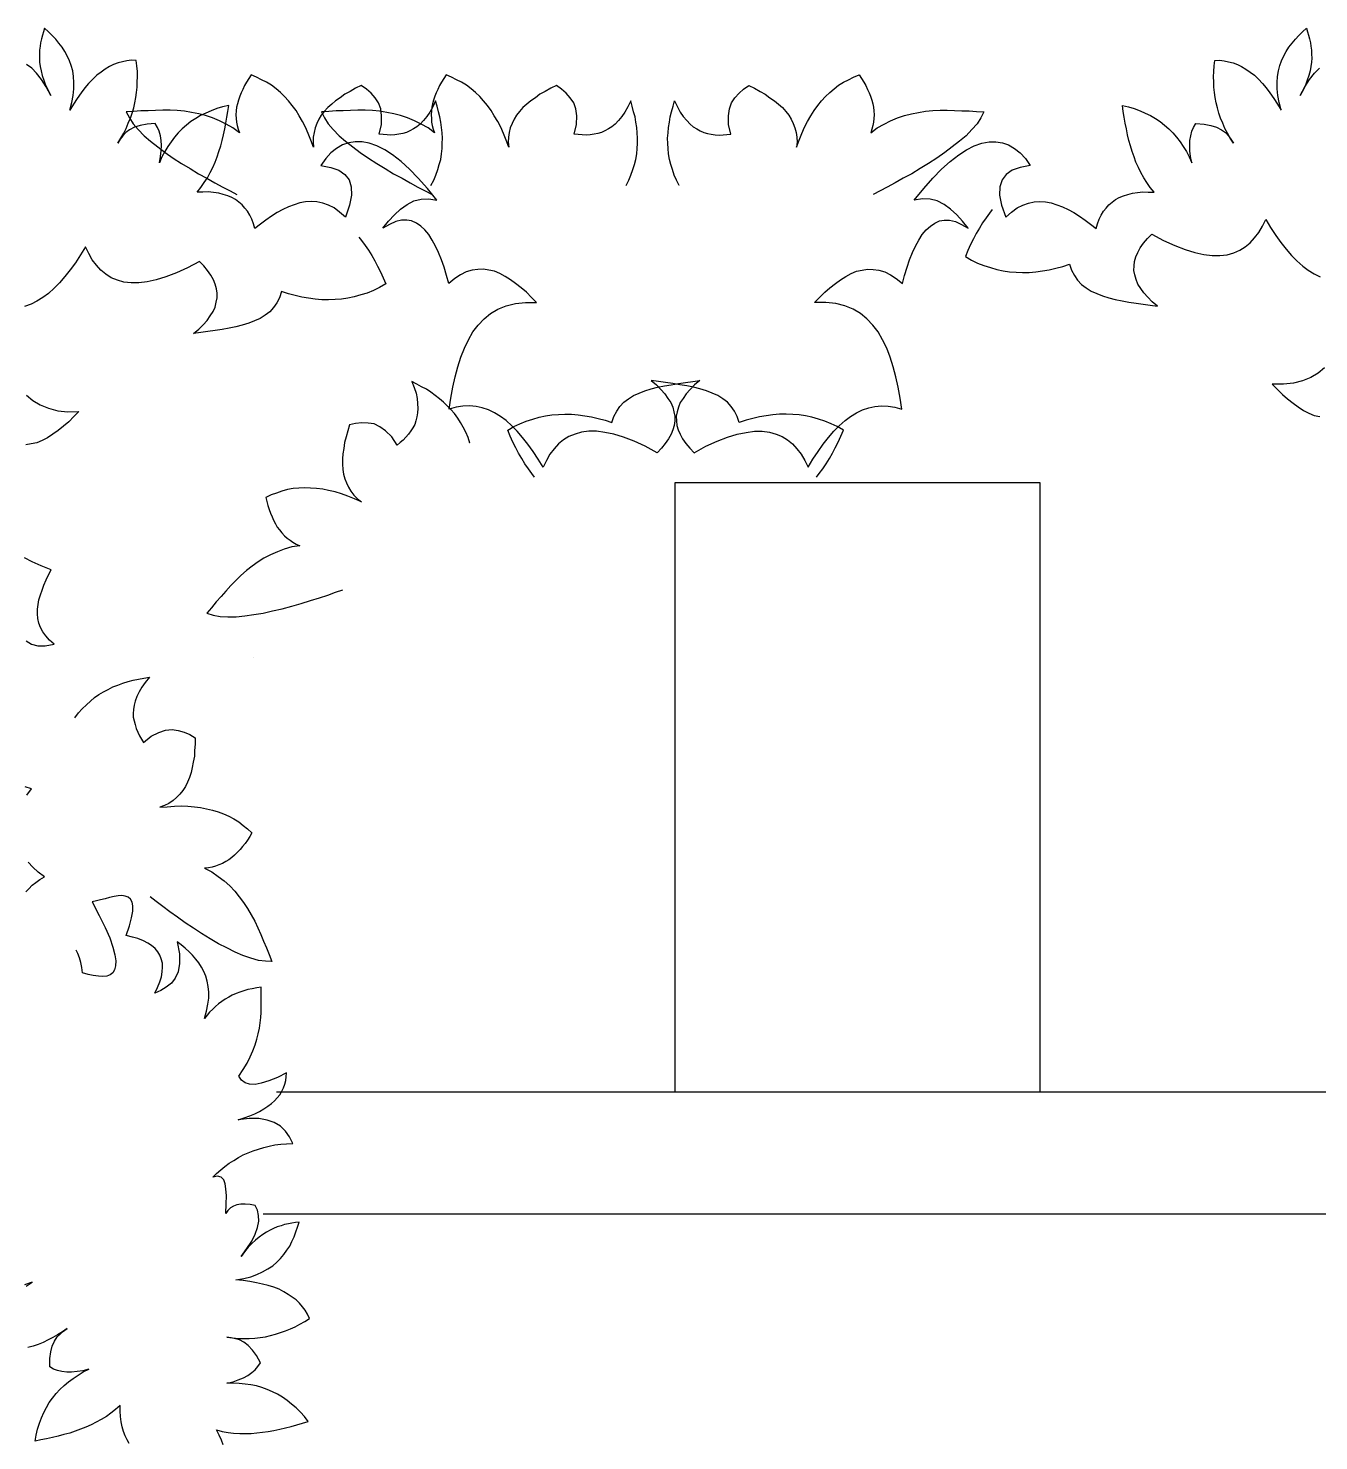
# Model space of a CAD drawing. Extents: x -24232 to 27340, y -23039 to 23489.
# Drawn here: x 7542 to 8072, y -18583 to -18003 of the extents above; entities that cross this region are included whole.
import ezdxf

# ---------------------------------------------------------------- set-up
doc = ezdxf.new("R2010")
doc.units = 0
doc.header["$LTSCALE"] = 10
for name, color, linetype in [('0-PLANTS', 11, 'CONTINUOUS'), ('1', 1, 'CONTINUOUS'), ('3', 3, 'CONTINUOUS')]:
    doc.layers.add(name, color=color, linetype=linetype)

msp = doc.modelspace()

# ---------------------------------------------------------------- linework, layer by layer
at = {"layer": '0-PLANTS', "color": 11}
msp.add_lwpolyline([(7634.68, -18261.36), (7634.68, -18261.36)], close=True, dxfattribs=at)
at = {"layer": '1'}
for p, q in [((7957.61, -18189.61), (7807.61, -18189.61)), ((7807.61, -18189.61), (7807.61, -18439.61)), ((7957.61, -18439.61), (7957.61, -18189.61))]:
    msp.add_line(p, q, dxfattribs=at)
for points in [[(7865.77, -18187.28), (7866.91, -18185.88), (7868.33, -18183.86), (7869.75, -18181.83), (7871.05, -18179.66), (7872.35, -18177.48), (7873.51, -18175.3), (7874.69, -18172.97), (7875.75, -18170.51), (7876.8, -18168.04), (7876.8, -18168.04), (7874.24, -18166.56), (7871.78, -18165.37), (7869.18, -18164.3), (7866.55, -18163.5), (7863.92, -18162.7), (7861.27, -18162.17), (7858.73, -18161.78), (7856.04, -18161.65), (7853.34, -18161.52), (7850.63, -18161.52), (7847.9, -18161.8), (7845.15, -18162.2), (7842.4, -18162.61), (7839.63, -18163.28), (7836.85, -18163.96), (7834.05, -18164.9), (7834.05, -18164.9), (7833.22, -18162.38), (7832.07, -18160.23), (7830.77, -18158.34), (7829.19, -18156.56), (7827.29, -18155.16), (7825.25, -18153.87), (7822.92, -18152.83), (7820.57, -18151.92), (7817.94, -18151.12), (7815.3, -18150.45), (7812.51, -18149.9), (7809.72, -18149.36), (7806.78, -18148.93), (7803.85, -18148.51), (7800.91, -18148.08), (7797.97, -18147.66), (7797.97, -18147.66), (7800.09, -18149.49), (7801.94, -18151.3), (7803.53, -18153.08), (7804.83, -18154.97), (7806.01, -18156.71), (7806.78, -18158.55), (7807.27, -18160.49), (7807.63, -18162.29), (7807.58, -18164.18), (7807.39, -18166.06), (7806.81, -18167.89), (7806.08, -18169.72), (7805.08, -18171.65), (7803.67, -18173.54), (7802.13, -18175.42), (7800.33, -18177.27), (7800.33, -18177.27), (7795.44, -18174.63), (7790.91, -18172.55), (7786.6, -18170.91), (7782.66, -18169.71), (7778.94, -18168.93), (7775.47, -18168.45), (7772.36, -18168.42), (7769.34, -18168.8), (7766.69, -18169.62), (7764.15, -18170.59), (7761.98, -18172), (7759.92, -18173.69), (7758.1, -18175.68), (7756.39, -18177.94), (7754.91, -18180.51), (7753.56, -18183.22), (7753.56, -18183.22), (7751.59, -18179.91), (7749.46, -18176.72), (7747.32, -18173.8), (7745.15, -18171.01), (7742.96, -18168.49), (7740.75, -18166.24), (7738.39, -18164.11), (7736.12, -18162.4), (7733.69, -18160.94), (7731.23, -18159.75), (7728.62, -18158.82), (7726.1, -18158.3), (7723.41, -18158.03), (7720.69, -18158.17), (7717.94, -18158.57), (7715.02, -18159.37), (7715.02, -18159.37), (7715.74, -18154.84), (7716.58, -18150.45), (7717.55, -18146.08), (7718.63, -18141.99), (7719.84, -18138.04), (7721.28, -18134.39), (7722.98, -18130.91), (7724.79, -18127.7), (7726.95, -18124.93), (7729.38, -18122.33), (7732.03, -18120.15), (7735.05, -18118.42), (7738.44, -18116.99), (7742.19, -18116.01), (7746.29, -18115.6), (7750.89, -18115.65), (7750.89, -18115.65), (7748.8, -18113.55), (7746.7, -18111.45), (7744.58, -18109.61), (7742.31, -18107.9), (7740.17, -18106.33), (7738.01, -18104.9), (7735.82, -18103.74), (7733.61, -18102.84), (7731.35, -18102.35), (7729.09, -18101.99), (7726.78, -18102.03), (7724.45, -18102.34), (7722.07, -18103.06), (7719.65, -18104.31), (7717.33, -18105.84), (7714.83, -18107.89), (7714.83, -18107.89), (7713.94, -18104.55), (7712.91, -18101.2), (7711.86, -18098.12), (7710.67, -18095.16), (7709.44, -18092.46), (7708.06, -18090.02), (7706.66, -18087.72), (7705.09, -18085.8), (7703.34, -18084.28), (7701.57, -18083.02), (7699.63, -18082.15), (7697.63, -18081.82), (7695.46, -18081.87), (7693.1, -18082.45), (7690.55, -18083.56), (7687.82, -18085.18), (7687.82, -18085.18), (7690.13, -18082.3), (7692.56, -18079.69), (7695.09, -18077.37), (7697.72, -18075.46), (7700.57, -18073.98), (7703.49, -18073.19), (7706.62, -18073.09), (7709.94, -18073.69), (7709.94, -18073.69), (7706.09, -18068.84), (7702.3, -18064.67), (7698.74, -18060.94), (7695.27, -18057.75), (7691.74, -18055.1), (7688.56, -18053.03), (7685.34, -18051.35), (7682.2, -18050.23), (7679.27, -18049.67), (7676.43, -18049.66), (7673.82, -18050.08), (7671.3, -18050.91), (7668.84, -18052.43), (7666.5, -18054.23), (7664.37, -18056.59), (7662.34, -18059.37), (7662.34, -18059.37), (7666.45, -18060.19), (7669.73, -18061.32), (7672.26, -18063.06), (7673.94, -18065.26), (7674.87, -18068.19), (7674.94, -18071.59), (7674.13, -18075.7), (7672.43, -18080.55), (7672.43, -18080.55), (7670.06, -18078.55), (7667.79, -18076.84), (7665.47, -18075.66), (7663.11, -18074.89), (7660.72, -18074.38), (7658.44, -18074.15), (7656.12, -18074.33), (7653.77, -18074.78), (7651.4, -18075.49), (7649.15, -18076.35), (7646.74, -18077.47), (7644.44, -18078.73), (7642.13, -18080.26), (7639.81, -18081.79), (7637.61, -18083.47), (7635.27, -18085.27), (7635.27, -18085.27), (7634.78, -18083.33), (7634.02, -18081.49), (7633.24, -18079.79), (7632.31, -18078.21), (7631.22, -18076.88), (7630.13, -18075.56), (7628.75, -18074.47), (7627.37, -18073.39), (7625.82, -18072.56), (7624.13, -18071.85), (7622.3, -18071.26), (7620.45, -18070.81), (7618.31, -18070.46), (7616.17, -18070.25), (7613.99, -18070.31), (7611.55, -18070.34), (7611.55, -18070.34), (7613.09, -18068.46), (7614.51, -18066.43), (7615.78, -18064.52), (7616.95, -18062.34), (7617.97, -18060.27), (7618.99, -18058.07), (7619.76, -18055.84), (7620.52, -18053.62), (7621.28, -18051.39), (7621.91, -18049.15), (7622.41, -18046.76), (7622.92, -18044.38), (7623.43, -18041.99), (7623.8, -18039.59), (7624.17, -18037.19), (7624.54, -18034.79), (7624.54, -18034.79), (7622.05, -18035.35), (7619.68, -18036.07), (7617.29, -18036.91), (7615.16, -18037.92), (7613.03, -18038.93), (7611.02, -18040.09), (7609, -18041.38), (7607.23, -18042.83), (7605.45, -18044.41), (7603.8, -18046.01), (7602.27, -18047.75), (7600.87, -18049.65), (7599.58, -18051.68), (7598.3, -18053.72), (7597.14, -18055.91), (7596.09, -18058.25), (7596.09, -18058.25), (7596.61, -18055.72), (7596.84, -18053.44), (7596.93, -18051.15), (7596.86, -18049.11), (7596.51, -18047.18), (7596.01, -18045.37), (7595.35, -18043.82), (7594.42, -18042.24), (7594.42, -18042.24), (7591.02, -18042.44), (7588.26, -18042.98), (7585.88, -18043.7), (7583.89, -18044.72), (7582.28, -18045.91), (7581.06, -18047.28), (7579.98, -18048.66), (7579.01, -18050.19), (7579.01, -18050.19), (7580.3, -18048.15), (7581.45, -18046.1), (7582.45, -18044.17), (7583.33, -18042.09), (7584.22, -18040.01), (7584.96, -18037.92), (7585.58, -18035.81), (7586.06, -18033.69), (7586.4, -18031.56), (7586.75, -18029.43), (7586.96, -18027.28), (7587.04, -18025.12), (7587.12, -18022.96), (7587.06, -18020.79), (7586.89, -18018.47), (7586.56, -18016.27), (7586.56, -18016.27), (7584.67, -18016.22), (7582.75, -18016.44), (7580.96, -18016.8), (7579.15, -18017.3), (7577.32, -18017.93), (7575.61, -18018.85), (7573.88, -18019.9), (7572.14, -18021.08), (7570.38, -18022.39), (7568.74, -18023.99), (7567.07, -18025.72), (7565.54, -18027.6), (7563.98, -18029.62), (7562.4, -18031.9), (7560.82, -18034.18), (7559.35, -18036.74), (7559.35, -18036.74), (7560.21, -18033.58), (7560.77, -18030.65), (7561.03, -18027.97), (7561.01, -18025.4), (7560.85, -18022.94), (7560.54, -18020.61), (7559.95, -18018.38), (7559.19, -18016.41), (7558.3, -18014.43), (7557.27, -18012.57), (7556.22, -18010.84), (7554.89, -18009.22), (7553.56, -18007.6), (7552.09, -18006.1), (7550.61, -18004.6), (7549, -18003.08), (7549, -18003.08), (7548.58, -18004.53), (7548.17, -18005.98), (7547.76, -18007.43), (7547.33, -18009.01), (7547.18, -18010.49), (7546.89, -18012.08), (7546.87, -18013.71), (7546.84, -18015.33), (7546.95, -18016.96), (7547.18, -18018.75), (7547.54, -18020.54), (7548.03, -18022.49), (7548.65, -18024.45), (7549.4, -18026.42), (7550.41, -18028.55), (7551.55, -18030.69), (7551.55, -18030.69), (7549.6, -18027.11), (7547.74, -18024.08), (7545.68, -18021.58), (7543.72, -18019.49), (7541.57, -18017.92)], [(7750.09, -18187.28), (7748.95, -18185.88), (7747.53, -18183.86), (7746.11, -18181.83), (7744.82, -18179.66), (7743.52, -18177.48), (7742.35, -18175.3), (7741.18, -18172.97), (7740.12, -18170.51), (7739.06, -18168.04), (7739.06, -18168.04), (7741.63, -18166.56), (7744.08, -18165.37), (7746.69, -18164.3), (7749.31, -18163.5), (7751.94, -18162.7), (7754.6, -18162.17), (7757.13, -18161.78), (7759.83, -18161.65), (7762.53, -18161.52), (7765.23, -18161.52), (7767.97, -18161.8), (7770.72, -18162.2), (7773.47, -18162.61), (7776.24, -18163.28), (7779.02, -18163.96), (7781.82, -18164.9), (7781.82, -18164.9), (7782.65, -18162.38), (7783.79, -18160.23), (7785.1, -18158.34), (7786.68, -18156.56), (7788.57, -18155.16), (7790.61, -18153.87), (7792.95, -18152.83), (7795.3, -18151.92), (7797.93, -18151.12), (7800.57, -18150.45), (7803.36, -18149.9), (7806.15, -18149.36), (7809.08, -18148.93), (7812.02, -18148.51), (7814.96, -18148.08), (7817.9, -18147.66), (7817.9, -18147.66), (7815.78, -18149.49), (7813.92, -18151.3), (7812.34, -18153.08), (7811.04, -18154.97), (7809.85, -18156.71), (7809.09, -18158.55), (7808.6, -18160.49), (7808.24, -18162.29), (7808.29, -18164.18), (7808.47, -18166.06), (7809.06, -18167.89), (7809.78, -18169.72), (7810.79, -18171.65), (7812.19, -18173.54), (7813.73, -18175.42), (7815.54, -18177.27), (7815.54, -18177.27), (7820.42, -18174.63), (7824.96, -18172.55), (7829.27, -18170.91), (7833.21, -18169.71), (7836.93, -18168.93), (7840.4, -18168.45), (7843.51, -18168.42), (7846.53, -18168.8), (7849.18, -18169.62), (7851.71, -18170.59), (7853.88, -18172), (7855.95, -18173.69), (7857.77, -18175.68), (7859.48, -18177.94), (7860.95, -18180.51), (7862.31, -18183.22), (7862.31, -18183.22), (7864.28, -18179.91), (7866.4, -18176.72), (7868.55, -18173.8), (7870.71, -18171.01), (7872.9, -18168.49), (7875.12, -18166.24), (7877.48, -18164.11), (7879.75, -18162.4), (7882.18, -18160.94), (7884.63, -18159.75), (7887.25, -18158.82), (7889.77, -18158.3), (7892.45, -18158.03), (7895.18, -18158.17), (7897.92, -18158.57), (7900.85, -18159.37), (7900.85, -18159.37), (7900.13, -18154.84), (7899.29, -18150.45), (7898.31, -18146.08), (7897.23, -18141.99), (7896.03, -18138.04), (7894.59, -18134.39), (7892.89, -18130.91), (7891.08, -18127.7), (7888.91, -18124.93), (7886.49, -18122.33), (7883.84, -18120.15), (7880.82, -18118.42), (7877.43, -18116.99), (7873.68, -18116.01), (7869.57, -18115.6), (7864.98, -18115.65), (7864.98, -18115.65), (7867.07, -18113.55), (7869.16, -18111.45), (7871.28, -18109.61), (7873.55, -18107.9), (7875.7, -18106.33), (7877.86, -18104.9), (7880.05, -18103.74), (7882.26, -18102.84), (7884.52, -18102.35), (7886.78, -18101.99), (7889.09, -18102.03), (7891.42, -18102.34), (7893.79, -18103.06), (7896.22, -18104.31), (7898.54, -18105.84), (7901.04, -18107.89), (7901.04, -18107.89), (7901.93, -18104.55), (7902.95, -18101.2), (7904, -18098.12), (7905.2, -18095.16), (7906.42, -18092.46), (7907.81, -18090.02), (7909.21, -18087.72), (7910.78, -18085.8), (7912.52, -18084.28), (7914.29, -18083.02), (7916.24, -18082.15), (7918.24, -18081.82), (7920.41, -18081.87), (7922.77, -18082.45), (7925.32, -18083.56), (7928.05, -18085.18), (7928.05, -18085.18), (7925.73, -18082.3), (7923.31, -18079.69), (7920.78, -18077.37), (7918.15, -18075.46), (7915.3, -18073.98), (7912.38, -18073.19), (7909.25, -18073.09), (7905.92, -18073.69), (7905.92, -18073.69), (7909.78, -18068.84), (7913.57, -18064.67), (7917.12, -18060.94), (7920.6, -18057.75), (7924.13, -18055.1), (7927.31, -18053.03), (7930.53, -18051.35), (7933.67, -18050.23), (7936.59, -18049.67), (7939.44, -18049.66), (7942.05, -18050.08), (7944.57, -18050.91), (7947.02, -18052.43), (7949.37, -18054.23), (7951.5, -18056.59), (7953.53, -18059.37), (7953.53, -18059.37), (7949.41, -18060.19), (7946.14, -18061.32), (7943.6, -18063.06), (7941.93, -18065.26), (7941, -18068.19), (7940.93, -18071.59), (7941.74, -18075.7), (7943.44, -18080.55), (7943.44, -18080.55), (7945.81, -18078.55), (7948.08, -18076.84), (7950.4, -18075.66), (7952.76, -18074.89), (7955.15, -18074.38), (7957.43, -18074.15), (7959.75, -18074.33), (7962.1, -18074.78), (7964.47, -18075.49), (7966.72, -18076.35), (7969.13, -18077.47), (7971.42, -18078.73), (7973.74, -18080.26), (7976.06, -18081.79), (7978.26, -18083.47), (7980.6, -18085.27), (7980.6, -18085.27), (7981.09, -18083.33), (7981.85, -18081.49), (7982.63, -18079.79), (7983.56, -18078.21), (7984.65, -18076.88), (7985.73, -18075.56), (7987.12, -18074.47), (7988.5, -18073.39), (7990.04, -18072.56), (7991.73, -18071.85), (7993.57, -18071.26), (7995.42, -18070.81), (7997.55, -18070.46), (7999.7, -18070.25), (8001.87, -18070.31), (8004.31, -18070.34), (8004.31, -18070.34), (8002.77, -18068.46), (8001.35, -18066.43), (8000.08, -18064.52), (7998.92, -18062.34), (7997.9, -18060.27), (7996.87, -18058.07), (7996.11, -18055.84), (7995.35, -18053.62), (7994.59, -18051.39), (7993.96, -18049.15), (7993.45, -18046.76), (7992.95, -18044.38), (7992.44, -18041.99), (7992.07, -18039.59), (7991.69, -18037.19), (7991.32, -18034.79), (7991.32, -18034.79), (7993.82, -18035.35), (7996.19, -18036.07), (7998.57, -18036.91), (8000.71, -18037.92), (8002.84, -18038.93), (8004.85, -18040.09), (8006.87, -18041.38), (8008.64, -18042.83), (8010.42, -18044.41), (8012.07, -18046.01), (8013.59, -18047.75), (8015, -18049.65), (8016.28, -18051.68), (8017.57, -18053.72), (8018.73, -18055.91), (8019.78, -18058.25), (8019.78, -18058.25), (8019.26, -18055.72), (8019.03, -18053.44), (8018.94, -18051.15), (8019.01, -18049.11), (8019.36, -18047.18), (8019.86, -18045.37), (8020.52, -18043.82), (8021.44, -18042.24), (8021.44, -18042.24), (8024.85, -18042.44), (8027.61, -18042.98), (8029.98, -18043.7), (8031.98, -18044.72), (8033.59, -18045.91), (8034.81, -18047.28), (8035.89, -18048.66), (8036.86, -18050.19), (8036.86, -18050.19), (8035.57, -18048.15), (8034.42, -18046.1), (8033.42, -18044.17), (8032.53, -18042.09), (8031.65, -18040.01), (8030.9, -18037.92), (8030.29, -18035.81), (8029.81, -18033.69), (8029.46, -18031.56), (8029.12, -18029.43), (8028.9, -18027.28), (8028.83, -18025.12), (8028.75, -18022.96), (8028.81, -18020.79), (8028.98, -18018.47), (8029.31, -18016.27), (8029.31, -18016.27), (8031.2, -18016.22), (8033.11, -18016.44), (8034.91, -18016.8), (8036.72, -18017.3), (8038.54, -18017.93), (8040.26, -18018.85), (8041.99, -18019.9), (8043.73, -18021.08), (8045.48, -18022.39), (8047.13, -18023.99), (8048.79, -18025.72), (8050.33, -18027.6), (8051.89, -18029.62), (8053.46, -18031.9), (8055.04, -18034.18), (8056.52, -18036.74), (8056.52, -18036.74), (8055.66, -18033.58), (8055.1, -18030.65), (8054.84, -18027.97), (8054.85, -18025.4), (8055.02, -18022.94), (8055.33, -18020.61), (8055.92, -18018.38), (8056.68, -18016.41), (8057.56, -18014.43), (8058.6, -18012.57), (8059.65, -18010.84), (8060.97, -18009.22), (8062.3, -18007.6), (8063.78, -18006.1), (8065.26, -18004.6), (8066.87, -18003.08), (8066.87, -18003.08), (8067.28, -18004.53), (8067.7, -18005.98), (8068.11, -18007.43), (8068.54, -18009.01), (8068.68, -18010.49), (8068.98, -18012.08), (8069, -18013.71), (8069.03, -18015.33), (8068.92, -18016.96), (8068.69, -18018.75), (8068.32, -18020.54), (8067.84, -18022.49), (8067.22, -18024.45), (8066.47, -18026.42), (8065.46, -18028.55), (8064.31, -18030.69), (8064.31, -18030.69), (8066.26, -18027.11), (8068.13, -18024.08), (8070.19, -18021.58), (8072.15, -18019.49)], [(7707.52, -18067.62), (7707.52, -18067.62), (7708.68, -18065.43), (7709.56, -18063.35), (7710.33, -18061.12), (7710.94, -18059.02), (7711.55, -18056.91), (7711.91, -18054.64), (7712.12, -18052.5), (7712.2, -18050.34), (7712.28, -18048.18), (7712.09, -18045.99), (7711.9, -18043.81), (7711.58, -18041.61), (7711.25, -18039.41), (7710.64, -18037.32), (7710.05, -18035.09), (7709.46, -18032.87), (7709.46, -18032.87), (7708.27, -18035.32), (7707.1, -18037.51), (7705.85, -18039.28), (7704.47, -18040.91), (7703.1, -18042.4), (7701.78, -18043.49), (7700.33, -18044.43), (7698.89, -18045.23), (7697.47, -18045.9), (7695.95, -18046.29), (7694.43, -18046.55), (7692.78, -18046.79), (7691.15, -18046.9), (7689.52, -18046.88), (7687.91, -18046.72), (7686.3, -18046.56), (7686.3, -18046.56), (7687.24, -18042.59), (7687.31, -18039.08), (7686.92, -18036.2), (7686.09, -18033.68), (7684.66, -18031.64), (7682.96, -18029.71), (7681.09, -18028.04), (7678.93, -18026.6), (7678.93, -18026.6), (7676.65, -18027.73), (7674.36, -18029), (7672.22, -18030.14), (7670.32, -18031.58), (7668.43, -18032.88), (7666.81, -18034.21), (7665.17, -18035.67), (7663.79, -18037.3), (7662.56, -18038.8), (7661.58, -18040.46), (7660.74, -18042.14), (7660.02, -18043.96), (7659.57, -18045.82), (7659.23, -18047.81), (7659.17, -18049.84), (7659.37, -18051.89), (7659.37, -18051.89), (7658.3, -18049.08), (7657.22, -18046.26), (7656.12, -18043.71), (7654.87, -18041.29), (7653.47, -18038.98), (7652.19, -18036.83), (7650.63, -18034.78), (7649.06, -18032.86), (7647.48, -18031.08), (7645.75, -18029.42), (7644, -18027.89), (7642.11, -18026.49), (7640.07, -18025.2), (7638, -18024.19), (7635.94, -18023.17), (7633.72, -18022.27), (7633.72, -18022.27), (7632.77, -18023.67), (7631.81, -18025.2), (7630.99, -18026.61), (7630.3, -18028.16), (7629.62, -18029.59), (7629.07, -18031.02), (7628.51, -18032.59), (7628.09, -18034.04), (7627.81, -18035.5), (7627.67, -18036.98), (7627.51, -18038.59), (7627.63, -18040.09), (7627.75, -18041.59), (7628.02, -18042.97), (7628.41, -18044.5), (7628.94, -18046.04), (7628.94, -18046.04), (7626.29, -18044.02), (7623.48, -18042.39), (7620.77, -18041.04), (7617.91, -18039.81), (7615.02, -18038.84), (7612.25, -18038.16), (7609.32, -18037.6), (7606.39, -18037.18), (7603.44, -18036.89), (7600.47, -18036.73), (7597.5, -18036.71), (7594.51, -18036.82), (7591.52, -18036.93), (7588.53, -18037.04), (7585.52, -18037.28), (7582.53, -18037.39), (7582.53, -18037.39), (7583.78, -18039.82), (7585.3, -18042.27), (7587.37, -18044.64), (7589.83, -18047.19), (7592.44, -18049.48), (7595.46, -18051.81), (7598.48, -18054.14), (7601.78, -18056.36), (7605.22, -18058.59), (7608.67, -18060.7), (7612.12, -18062.8), (7615.59, -18064.63), (7618.92, -18066.58), (7622.14, -18068.26), (7625.11, -18069.77), (7627.94, -18071.27)], [(7787.6, -18067.62), (7787.6, -18067.62), (7788.76, -18065.43), (7789.64, -18063.35), (7790.4, -18061.12), (7791.02, -18059.02), (7791.63, -18056.91), (7791.99, -18054.64), (7792.2, -18052.5), (7792.28, -18050.34), (7792.36, -18048.18), (7792.17, -18045.99), (7791.98, -18043.81), (7791.65, -18041.61), (7791.33, -18039.41), (7790.72, -18037.32), (7790.13, -18035.09), (7789.54, -18032.87), (7789.54, -18032.87), (7788.35, -18035.32), (7787.18, -18037.51), (7785.93, -18039.28), (7784.55, -18040.91), (7783.18, -18042.4), (7781.85, -18043.49), (7780.41, -18044.43), (7778.97, -18045.23), (7777.55, -18045.9), (7776.02, -18046.29), (7774.51, -18046.55), (7772.86, -18046.79), (7771.22, -18046.9), (7769.6, -18046.88), (7767.99, -18046.72), (7766.38, -18046.56), (7766.38, -18046.56), (7767.32, -18042.59), (7767.39, -18039.08), (7767, -18036.2), (7766.17, -18033.68), (7764.74, -18031.64), (7763.04, -18029.71), (7761.17, -18028.04), (7759.01, -18026.6), (7759.01, -18026.6), (7756.73, -18027.73), (7754.44, -18029), (7752.3, -18030.14), (7750.39, -18031.58), (7748.51, -18032.88), (7746.88, -18034.21), (7745.25, -18035.67), (7743.87, -18037.3), (7742.64, -18038.8), (7741.66, -18040.46), (7740.82, -18042.14), (7740.1, -18043.96), (7739.64, -18045.82), (7739.31, -18047.81), (7739.25, -18049.84), (7739.45, -18051.89), (7739.45, -18051.89), (7738.37, -18049.08), (7737.3, -18046.26), (7736.2, -18043.71), (7734.95, -18041.29), (7733.55, -18038.98), (7732.27, -18036.83), (7730.71, -18034.78), (7729.14, -18032.86), (7727.56, -18031.08), (7725.83, -18029.42), (7724.08, -18027.89), (7722.19, -18026.49), (7720.15, -18025.2), (7718.08, -18024.19), (7716.02, -18023.17), (7713.8, -18022.27), (7713.8, -18022.27), (7712.85, -18023.67), (7711.89, -18025.2), (7711.07, -18026.61), (7710.38, -18028.16), (7709.69, -18029.59), (7709.15, -18031.02), (7708.59, -18032.59), (7708.17, -18034.04), (7707.89, -18035.5), (7707.75, -18036.98), (7707.59, -18038.59), (7707.71, -18040.09), (7707.83, -18041.59), (7708.1, -18042.97), (7708.49, -18044.5), (7709.02, -18046.04), (7709.02, -18046.04), (7706.37, -18044.02), (7703.56, -18042.39), (7700.85, -18041.04), (7697.99, -18039.81), (7695.1, -18038.84), (7692.33, -18038.16), (7689.4, -18037.6), (7686.47, -18037.18), (7683.52, -18036.89), (7680.55, -18036.73), (7677.57, -18036.71), (7674.58, -18036.82), (7671.59, -18036.93), (7668.6, -18037.04), (7665.6, -18037.28), (7662.61, -18037.39), (7662.61, -18037.39), (7663.86, -18039.82), (7665.38, -18042.27), (7667.45, -18044.64), (7669.9, -18047.19), (7672.52, -18049.48), (7675.54, -18051.81), (7678.56, -18054.14), (7681.86, -18056.36), (7685.3, -18058.59), (7688.75, -18060.7), (7692.2, -18062.8), (7695.67, -18064.63), (7699, -18066.58), (7702.22, -18068.26), (7705.18, -18069.77), (7708.02, -18071.27)], [(7809.45, -18067.62), (7809.45, -18067.62), (7808.29, -18065.43), (7807.4, -18063.35), (7806.64, -18061.12), (7806.03, -18059.02), (7805.41, -18056.91), (7805.05, -18054.64), (7804.84, -18052.5), (7804.76, -18050.34), (7804.69, -18048.18), (7804.88, -18045.99), (7805.07, -18043.81), (7805.39, -18041.61), (7805.72, -18039.41), (7806.32, -18037.32), (7806.92, -18035.09), (7807.51, -18032.87), (7807.51, -18032.87), (7808.7, -18035.32), (7809.86, -18037.51), (7811.12, -18039.28), (7812.5, -18040.91), (7813.87, -18042.4), (7815.19, -18043.49), (7816.64, -18044.43), (7818.07, -18045.23), (7819.49, -18045.9), (7821.02, -18046.29), (7822.54, -18046.55), (7824.19, -18046.79), (7825.82, -18046.9), (7827.44, -18046.88), (7829.05, -18046.72), (7830.66, -18046.56), (7830.66, -18046.56), (7829.73, -18042.59), (7829.65, -18039.08), (7830.05, -18036.2), (7830.88, -18033.68), (7832.3, -18031.64), (7834.01, -18029.71), (7835.87, -18028.04), (7838.04, -18026.6), (7838.04, -18026.6), (7840.31, -18027.73), (7842.61, -18029), (7844.75, -18030.14), (7846.65, -18031.58), (7848.54, -18032.88), (7850.16, -18034.21), (7851.8, -18035.67), (7853.18, -18037.3), (7854.41, -18038.8), (7855.38, -18040.46), (7856.23, -18042.14), (7856.95, -18043.96), (7857.4, -18045.82), (7857.73, -18047.81), (7857.8, -18049.84), (7857.6, -18051.89), (7857.6, -18051.89), (7858.67, -18049.08), (7859.75, -18046.26), (7860.85, -18043.71), (7862.1, -18041.29), (7863.5, -18038.98), (7864.77, -18036.83), (7866.33, -18034.78), (7867.9, -18032.86), (7869.49, -18031.08), (7871.22, -18029.42), (7872.97, -18027.89), (7874.86, -18026.49), (7876.9, -18025.2), (7878.96, -18024.19), (7881.03, -18023.17), (7883.24, -18022.27), (7883.24, -18022.27), (7884.19, -18023.67), (7885.16, -18025.2), (7885.97, -18026.61), (7886.67, -18028.16), (7887.35, -18029.59), (7887.9, -18031.02), (7888.46, -18032.59), (7888.87, -18034.04), (7889.15, -18035.5), (7889.3, -18036.98), (7889.46, -18038.59), (7889.34, -18040.09), (7889.21, -18041.59), (7888.94, -18042.97), (7888.55, -18044.5), (7888.03, -18046.04), (7888.03, -18046.04), (7890.67, -18044.02), (7893.49, -18042.39), (7896.2, -18041.04), (7899.06, -18039.81), (7901.94, -18038.84), (7904.72, -18038.16), (7907.64, -18037.6), (7910.58, -18037.18), (7913.53, -18036.89), (7916.49, -18036.73), (7919.47, -18036.71), (7922.46, -18036.82), (7925.45, -18036.93), (7928.44, -18037.04), (7931.45, -18037.28), (7934.44, -18037.39), (7934.44, -18037.39), (7933.19, -18039.82), (7931.67, -18042.27), (7929.6, -18044.64), (7927.14, -18047.19), (7924.52, -18049.48), (7921.51, -18051.81), (7918.49, -18054.14), (7915.18, -18056.36), (7911.75, -18058.59), (7908.3, -18060.7), (7904.85, -18062.8), (7901.38, -18064.63), (7898.05, -18066.58), (7894.83, -18068.26), (7891.86, -18069.77), (7889.03, -18071.27)], [(7937.92, -18077.53), (7936.78, -18078.92), (7935.36, -18080.95), (7933.94, -18082.98), (7932.65, -18085.15), (7931.35, -18087.33), (7930.18, -18089.51), (7929.01, -18091.83), (7927.95, -18094.3), (7926.89, -18096.77), (7926.89, -18096.77), (7929.46, -18098.24), (7931.91, -18099.43), (7934.51, -18100.5), (7937.14, -18101.3), (7939.77, -18102.11), (7942.43, -18102.64), (7944.96, -18103.02), (7947.66, -18103.16), (7950.35, -18103.29), (7953.06, -18103.28), (7955.8, -18103.01), (7958.55, -18102.61), (7961.3, -18102.2), (7964.07, -18101.53), (7966.84, -18100.85), (7969.65, -18099.91), (7969.65, -18099.91), (7970.48, -18102.43), (7971.62, -18104.57), (7972.93, -18106.46), (7974.51, -18108.25), (7976.4, -18109.65), (7978.44, -18110.94), (7980.78, -18111.98), (7983.13, -18112.89), (7985.75, -18113.69), (7988.4, -18114.36), (7991.19, -18114.9), (7993.98, -18115.45), (7996.91, -18115.87), (7999.85, -18116.3), (8002.79, -18116.73), (8005.72, -18117.15), (8005.72, -18117.15), (8003.6, -18115.32), (8001.75, -18113.51), (8000.17, -18111.73), (7998.86, -18109.84), (7997.68, -18108.1), (7996.92, -18106.26), (7996.43, -18104.32), (7996.07, -18102.52), (7996.12, -18100.63), (7996.3, -18098.75), (7996.89, -18096.91), (7997.61, -18095.09), (7998.62, -18093.16), (8000.02, -18091.26), (8001.56, -18089.39), (8003.37, -18087.53), (8003.37, -18087.53), (8008.25, -18090.18), (8012.79, -18092.25), (8017.09, -18093.9), (8021.04, -18095.1), (8024.75, -18095.87), (8028.23, -18096.35), (8031.34, -18096.39), (8034.36, -18096.01), (8037.01, -18095.19), (8039.54, -18094.22), (8041.71, -18092.81), (8043.78, -18091.12), (8045.6, -18089.13), (8047.31, -18086.86), (8048.78, -18084.3), (8050.13, -18081.59), (8050.13, -18081.59), (8052.11, -18084.9), (8054.23, -18088.09), (8056.38, -18091.01), (8058.54, -18093.8), (8060.73, -18096.31), (8062.95, -18098.56), (8065.31, -18100.69), (8067.58, -18102.41), (8070.01, -18103.87), (8072.46, -18105.06)], [(7677.95, -18088.77), (7679.09, -18090.16), (7680.5, -18092.18), (7681.92, -18094.21), (7683.22, -18096.38), (7684.52, -18098.56), (7685.68, -18100.75), (7686.86, -18103.07), (7687.92, -18105.54), (7688.97, -18108), (7688.97, -18108), (7686.41, -18109.48), (7683.96, -18110.67), (7681.35, -18111.74), (7678.72, -18112.54), (7676.09, -18113.34), (7673.44, -18113.87), (7670.9, -18114.26), (7668.21, -18114.39), (7665.51, -18114.52), (7662.8, -18114.52), (7660.07, -18114.24), (7657.32, -18113.84), (7654.57, -18113.43), (7651.8, -18112.76), (7649.02, -18112.09), (7646.22, -18111.14), (7646.22, -18111.14), (7645.39, -18113.66), (7644.24, -18115.81), (7642.94, -18117.7), (7641.36, -18119.48), (7639.46, -18120.88), (7637.42, -18122.17), (7635.09, -18123.21), (7632.74, -18124.12), (7630.11, -18124.92), (7627.47, -18125.59), (7624.68, -18126.14), (7621.89, -18126.68), (7618.95, -18127.11), (7616.02, -18127.53), (7613.08, -18127.96), (7610.14, -18128.38), (7610.14, -18128.38), (7612.26, -18126.55), (7614.12, -18124.74), (7615.7, -18122.96), (7617, -18121.07), (7618.19, -18119.33), (7618.95, -18117.49), (7619.44, -18115.55), (7619.8, -18113.75), (7619.75, -18111.86), (7619.56, -18109.98), (7618.98, -18108.15), (7618.26, -18106.32), (7617.25, -18104.39), (7615.85, -18102.5), (7614.31, -18100.62), (7612.5, -18098.77), (7612.5, -18098.77), (7607.61, -18101.42), (7603.08, -18103.49), (7598.77, -18105.13), (7594.83, -18106.33), (7591.11, -18107.11), (7587.64, -18107.59), (7584.53, -18107.62), (7581.51, -18107.24), (7578.86, -18106.42), (7576.32, -18105.45), (7574.15, -18104.04), (7572.09, -18102.35), (7570.27, -18100.36), (7568.56, -18098.1), (7567.08, -18095.53), (7565.73, -18092.82), (7565.73, -18092.82), (7563.76, -18096.13), (7561.64, -18099.32), (7559.49, -18102.24), (7557.32, -18105.03), (7555.14, -18107.55), (7552.92, -18109.8), (7550.56, -18111.93), (7548.29, -18113.64), (7545.86, -18115.1), (7543.41, -18116.29), (7540.79, -18117.22)], [(8074.32, -18142.48), (8071.67, -18144.65), (8068.65, -18146.39), (8065.26, -18147.81), (8061.51, -18148.8), (8057.4, -18149.2), (8052.8, -18149.16), (8052.8, -18149.16), (8054.9, -18151.26), (8056.99, -18153.36), (8059.11, -18155.2), (8061.38, -18156.91), (8063.53, -18158.48), (8065.69, -18159.91), (8067.88, -18161.07), (8070.09, -18161.97), (8072.34, -18162.46)], [(7723.54, -18173.34), (7723.54, -18173.34), (7722.76, -18170.99), (7721.86, -18168.91), (7720.77, -18166.83), (7719.66, -18164.93), (7718.56, -18163.04), (7717.16, -18161.21), (7715.75, -18159.58), (7714.24, -18158.04), (7712.73, -18156.5), (7711.02, -18155.13), (7709.3, -18153.76), (7707.48, -18152.48), (7705.66, -18151.2), (7703.73, -18150.2), (7701.71, -18149.1), (7699.69, -18148), (7699.69, -18148), (7700.65, -18150.55), (7701.43, -18152.9), (7701.85, -18155.03), (7702.08, -18157.15), (7702.22, -18159.17), (7702.09, -18160.88), (7701.78, -18162.58), (7701.37, -18164.17), (7700.88, -18165.66), (7700.11, -18167.04), (7699.26, -18168.32), (7698.3, -18169.68), (7697.25, -18170.94), (7696.11, -18172.1), (7694.89, -18173.16), (7693.67, -18174.21), (7693.67, -18174.21), (7691.43, -18170.8), (7688.94, -18168.33), (7686.58, -18166.63), (7684.18, -18165.5), (7681.72, -18165.13), (7679.15, -18165.03), (7676.65, -18165.23), (7674.12, -18165.81), (7674.12, -18165.81), (7673.37, -18168.24), (7672.71, -18170.77), (7672.06, -18173.12), (7671.79, -18175.49), (7671.43, -18177.75), (7671.28, -18179.84), (7671.22, -18182.04), (7671.45, -18184.15), (7671.69, -18186.08), (7672.22, -18187.94), (7672.86, -18189.7), (7673.68, -18191.48), (7674.71, -18193.09), (7675.93, -18194.7), (7677.35, -18196.15), (7678.98, -18197.41), (7678.98, -18197.41), (7676.2, -18196.25), (7673.42, -18195.09), (7670.81, -18194.14), (7668.19, -18193.38), (7665.56, -18192.8), (7663.12, -18192.24), (7660.56, -18191.96), (7658.09, -18191.78), (7655.7, -18191.7), (7653.31, -18191.81), (7651, -18192.03), (7648.68, -18192.43), (7646.34, -18193.02), (7644.18, -18193.82), (7642.02, -18194.62), (7639.84, -18195.61), (7639.84, -18195.61), (7640.2, -18197.26), (7640.65, -18199.01), (7641.11, -18200.57), (7641.76, -18202.15), (7642.32, -18203.62), (7642.98, -18205.01), (7643.73, -18206.5), (7644.5, -18207.8), (7645.36, -18209), (7646.33, -18210.13), (7647.39, -18211.35), (7648.56, -18212.3), (7649.74, -18213.24), (7650.92, -18214), (7652.3, -18214.77), (7653.78, -18215.45), (7653.78, -18215.45), (7650.49, -18215.97), (7647.37, -18216.89), (7644.52, -18217.92), (7641.66, -18219.15), (7638.98, -18220.58), (7636.57, -18222.12), (7634.15, -18223.86), (7631.82, -18225.69), (7629.58, -18227.63), (7627.42, -18229.67), (7625.36, -18231.81), (7623.38, -18234.06), (7621.4, -18236.3), (7619.42, -18238.55), (7617.53, -18240.89), (7615.55, -18243.14), (7615.55, -18243.14), (7618.17, -18243.9), (7620.99, -18244.49), (7624.14, -18244.62), (7627.67, -18244.59), (7631.14, -18244.27), (7634.9, -18243.69), (7638.67, -18243.1), (7642.56, -18242.24), (7646.54, -18241.29), (7650.44, -18240.24), (7654.34, -18239.18), (7658.06, -18237.93), (7661.77, -18236.86), (7665.2, -18235.68), (7668.34, -18234.57), (7671.38, -18233.55)], [(7541.55, -18153.71), (7544.2, -18155.89), (7547.22, -18157.62), (7550.61, -18159.05), (7554.36, -18160.03), (7558.46, -18160.44), (7563.06, -18160.39), (7563.06, -18160.39), (7560.97, -18162.49), (7558.87, -18164.59), (7556.75, -18166.43), (7554.49, -18168.14), (7552.34, -18169.71), (7550.18, -18171.14), (7547.99, -18172.3), (7545.78, -18173.2), (7543.52, -18173.69), (7541.26, -18174.05)], [(7541.49, -18254.5), (7543.59, -18255.83), (7546.15, -18256.54), (7549.27, -18256.49), (7552.85, -18255.82), (7552.85, -18255.82), (7550.98, -18254.19), (7549.5, -18252.5), (7548.29, -18250.78), (7547.35, -18249.01), (7546.68, -18247.2), (7546.27, -18245.35), (7546.13, -18243.47), (7546.12, -18241.56), (7546.38, -18239.62), (7546.64, -18237.67), (7547.29, -18235.67), (7547.95, -18233.66), (7548.74, -18231.64), (7549.65, -18229.46), (7550.57, -18227.42), (7551.63, -18225.36), (7551.63, -18225.36), (7547.58, -18223.77), (7543.94, -18222.13), (7540.69, -18220.43)], [(7561.46, -18286.04), (7561.46, -18286.04), (7562.94, -18284.06), (7564.44, -18282.37), (7566.12, -18280.72), (7567.76, -18279.27), (7569.4, -18277.81), (7571.3, -18276.51), (7573.14, -18275.4), (7575.06, -18274.41), (7576.98, -18273.41), (7579.04, -18272.65), (7581.09, -18271.88), (7583.22, -18271.24), (7585.34, -18270.59), (7587.49, -18270.24), (7589.76, -18269.82), (7592.02, -18269.4), (7592.02, -18269.4), (7590.31, -18271.53), (7588.84, -18273.52), (7587.77, -18275.42), (7586.9, -18277.36), (7586.14, -18279.23), (7585.72, -18280.89), (7585.49, -18282.61), (7585.38, -18284.25), (7585.38, -18285.82), (7585.68, -18287.37), (7586.1, -18288.84), (7586.58, -18290.44), (7587.19, -18291.96), (7587.9, -18293.42), (7588.74, -18294.81), (7589.57, -18296.19), (7589.57, -18296.19), (7592.76, -18293.65), (7595.9, -18292.07), (7598.67, -18291.19), (7601.31, -18290.87), (7603.76, -18291.28), (7606.23, -18292), (7608.54, -18292.96), (7610.76, -18294.3), (7610.76, -18294.3), (7610.72, -18296.85), (7610.56, -18299.46), (7610.44, -18301.88), (7609.96, -18304.22), (7609.59, -18306.48), (7609.08, -18308.52), (7608.46, -18310.62), (7607.59, -18312.56), (7606.75, -18314.32), (7605.67, -18315.92), (7604.52, -18317.4), (7603.18, -18318.83), (7601.7, -18320.03), (7600.03, -18321.19), (7598.23, -18322.12), (7596.29, -18322.81), (7596.29, -18322.81), (7599.3, -18322.58), (7602.3, -18322.34), (7605.07, -18322.25), (7607.8, -18322.34), (7610.48, -18322.62), (7612.98, -18322.84), (7615.5, -18323.37), (7617.9, -18323.97), (7620.19, -18324.64), (7622.43, -18325.5), (7624.56, -18326.42), (7626.64, -18327.53), (7628.68, -18328.82), (7630.48, -18330.25), (7632.28, -18331.68), (7634.04, -18333.3), (7634.04, -18333.3), (7633.19, -18334.76), (7632.22, -18336.28), (7631.29, -18337.62), (7630.19, -18338.92), (7629.19, -18340.14), (7628.13, -18341.25), (7626.95, -18342.43), (7625.82, -18343.43), (7624.62, -18344.31), (7623.35, -18345.07), (7621.96, -18345.9), (7620.55, -18346.44), (7619.14, -18346.97), (7617.78, -18347.32), (7616.23, -18347.62), (7614.62, -18347.8), (7614.62, -18347.8), (7617.57, -18349.33), (7620.26, -18351.17), (7622.64, -18353.04), (7624.97, -18355.1), (7627.08, -18357.29), (7628.88, -18359.51), (7630.64, -18361.91), (7632.28, -18364.38), (7633.81, -18366.93), (7635.22, -18369.54), (7636.52, -18372.22), (7637.7, -18374.97), (7638.88, -18377.72), (7640.06, -18380.46), (7641.13, -18383.28), (7642.31, -18386.03), (7642.31, -18386.03), (7639.58, -18385.94), (7636.72, -18385.62), (7633.69, -18384.77), (7630.34, -18383.64), (7627.14, -18382.25), (7623.75, -18380.52), (7620.35, -18378.79), (7616.93, -18376.76), (7613.43, -18374.61), (7610.06, -18372.4), (7606.68, -18370.18), (7603.54, -18367.83), (7600.35, -18365.66), (7597.46, -18363.46), (7594.82, -18361.43), (7592.25, -18359.52)], [(7541.69, -18317.81), (7543.62, -18315.21), (7543.62, -18315.21), (7541.05, -18314.37)], [(7541.27, -18357.51), (7542.45, -18356.25), (7543.87, -18354.82), (7545.33, -18353.65), (7547.06, -18352.44), (7548.95, -18351.34), (7548.95, -18351.34), (7546.34, -18349.41), (7544.14, -18347.42), (7542.21, -18345.39)], [(7622.3, -18584.51), (7621.57, -18582.48), (7620.59, -18580.54), (7619.52, -18578.35), (7619.52, -18578.35), (7621.87, -18578.93), (7624.31, -18579.35), (7626.58, -18579.68), (7629.05, -18579.79), (7631.36, -18579.83), (7633.79, -18579.82), (7636.12, -18579.55), (7638.46, -18579.28), (7640.8, -18579.02), (7643.09, -18578.63), (7645.47, -18578.06), (7647.84, -18577.5), (7650.22, -18576.93), (7652.55, -18576.24), (7654.88, -18575.55), (7657.2, -18574.86), (7657.2, -18574.86), (7655.62, -18572.84), (7653.96, -18571.01), (7652.18, -18569.21), (7650.35, -18567.72), (7648.53, -18566.23), (7646.62, -18564.91), (7644.59, -18563.63), (7642.52, -18562.65), (7640.33, -18561.72), (7638.18, -18560.92), (7635.95, -18560.29), (7633.63, -18559.83), (7631.24, -18559.54), (7628.85, -18559.25), (7626.37, -18559.14), (7623.82, -18559.2), (7623.82, -18559.2), (7626.32, -18558.59), (7628.47, -18557.81), (7630.59, -18556.91), (7632.4, -18555.98), (7633.99, -18554.83), (7635.41, -18553.61), (7636.54, -18552.35), (7637.57, -18550.83), (7637.57, -18550.83), (7635.92, -18547.84), (7634.25, -18545.58), (7632.59, -18543.74), (7630.81, -18542.37), (7629.04, -18541.43), (7627.28, -18540.92), (7625.57, -18540.53), (7623.77, -18540.31), (7623.77, -18540.31), (7626.17, -18540.6), (7628.52, -18540.76), (7630.69, -18540.84), (7632.95, -18540.75), (7635.21, -18540.65), (7637.42, -18540.43), (7639.58, -18540.09), (7641.7, -18539.61), (7643.78, -18539.01), (7645.86, -18538.41), (7647.88, -18537.68), (7649.87, -18536.83), (7651.85, -18535.97), (7653.79, -18534.99), (7655.81, -18533.84), (7657.66, -18532.6), (7657.66, -18532.6), (7656.9, -18530.87), (7655.88, -18529.23), (7654.78, -18527.77), (7653.55, -18526.34), (7652.2, -18524.97), (7650.64, -18523.81), (7648.95, -18522.7), (7647.14, -18521.63), (7645.2, -18520.61), (7643.05, -18519.8), (7640.77, -18519.04), (7638.42, -18518.46), (7635.93, -18517.92), (7633.19, -18517.47), (7630.45, -18517.02), (7627.51, -18516.78), (7627.51, -18516.78), (7630.73, -18516.2), (7633.62, -18515.45), (7636.15, -18514.54), (7638.47, -18513.43), (7640.62, -18512.23), (7642.59, -18510.95), (7644.35, -18509.46), (7645.81, -18507.93), (7647.22, -18506.28), (7648.46, -18504.55), (7649.57, -18502.86), (7650.47, -18500.97), (7651.36, -18499.07), (7652.09, -18497.09), (7652.81, -18495.12), (7653.49, -18493.01), (7653.49, -18493.01), (7652, -18493.26), (7650.51, -18493.5), (7649.03, -18493.75), (7647.41, -18494.04), (7646.02, -18494.54), (7644.45, -18494.96), (7642.97, -18495.64), (7641.5, -18496.31), (7640.07, -18497.11), (7638.55, -18498.08), (7637.09, -18499.18), (7635.54, -18500.45), (7634.03, -18501.85), (7632.58, -18503.37), (7631.08, -18505.2), (7629.64, -18507.15), (7629.64, -18507.15), (7632.03, -18503.85), (7633.97, -18500.87), (7635.35, -18497.94), (7636.4, -18495.27), (7636.9, -18492.66), (7636.8, -18490.4), (7636.41, -18488.11), (7635.43, -18486.17), (7635.43, -18486.17), (7633.29, -18485.79), (7631.37, -18485.62), (7629.54, -18485.71), (7627.92, -18486), (7626.53, -18486.5), (7625.22, -18487.25), (7624.18, -18488.34), (7623.31, -18489.51), (7623.31, -18489.51), (7623.48, -18485.59), (7623.58, -18482.26), (7623.43, -18479.45), (7623.08, -18477.28), (7622.49, -18475.64), (7621.4, -18474.59), (7619.99, -18474.24), (7617.99, -18474.67), (7617.99, -18474.67), (7619.58, -18473.1), (7621.33, -18471.61), (7622.96, -18470.17), (7624.76, -18468.81), (7626.66, -18467.7), (7628.55, -18466.59), (7630.44, -18465.48), (7632.56, -18464.58), (7634.54, -18463.73), (7636.74, -18463.08), (7638.94, -18462.43), (7641.19, -18461.92), (7643.44, -18461.4), (7645.9, -18461.08), (7648.29, -18460.95), (7650.8, -18460.76), (7650.8, -18460.76), (7649.54, -18458.06), (7647.83, -18455.67), (7645.82, -18453.67), (7643.27, -18452.15), (7640.35, -18451.19), (7636.97, -18450.54), (7632.96, -18450.55), (7628.41, -18451.03), (7628.41, -18451.03), (7630.87, -18450.3), (7633.15, -18449.48), (7635.26, -18448.58), (7637.2, -18447.6), (7638.97, -18446.53), (7640.61, -18445.52), (7642.08, -18444.42), (7643.37, -18443.24), (7644.49, -18441.98), (7645.49, -18440.76), (7646.39, -18439.29), (7647.04, -18437.91), (7647.52, -18436.45), (7648, -18434.99), (7648.14, -18433.37), (7648.27, -18431.75), (7648.27, -18431.75), (7644.52, -18433.66), (7641.01, -18435.06), (7637.92, -18436.03), (7635.38, -18436.51), (7633.07, -18436.48), (7631.27, -18435.84), (7629.75, -18434.81), (7628.74, -18433.17), (7628.74, -18433.17), (7630.46, -18430.4), (7632.11, -18427.81), (7633.33, -18425.22), (7634.47, -18422.81), (7635.44, -18420.31), (7636.15, -18417.91), (7636.66, -18415.72), (7637.12, -18413.41), (7637.49, -18411.27), (7637.7, -18409.05), (7637.82, -18407), (7637.9, -18404.83), (7637.9, -18402.82), (7637.9, -18400.82), (7637.85, -18398.69), (7637.85, -18396.69), (7637.85, -18396.69), (7636.06, -18396.9), (7634.19, -18397.28), (7632.45, -18397.62), (7630.76, -18398.08), (7629.11, -18398.67), (7627.59, -18399.22), (7625.98, -18399.94), (7624.55, -18400.74), (7623.12, -18401.54), (7621.74, -18402.46), (7620.4, -18403.52), (7619.18, -18404.52), (7618.01, -18405.66), (7616.72, -18406.84), (7615.72, -18408.05), (7614.65, -18409.44), (7614.65, -18409.44), (7615.43, -18406.44), (7616.01, -18403.66), (7616.38, -18401.09), (7616.36, -18398.66), (7616.1, -18396.32), (7615.75, -18394.16), (7615.15, -18392.08), (7614.34, -18390.23), (7613.41, -18388.41), (7612.34, -18386.65), (7611.07, -18385.1), (7609.63, -18383.47), (7608.28, -18382.09), (7606.62, -18380.68), (7604.97, -18379.27), (7603.37, -18377.98), (7603.37, -18377.98), (7604.29, -18382.95), (7604.29, -18386.96), (7603.77, -18390.29), (7602.55, -18392.88), (7601.02, -18395), (7598.88, -18396.63), (7596.66, -18398), (7594.17, -18399.03), (7594.17, -18399.03), (7595.35, -18396.75), (7596.24, -18394.43), (7596.91, -18392.32), (7597.21, -18390.36), (7597.38, -18388.43), (7597.34, -18386.73), (7596.88, -18385.03), (7596.33, -18383.51), (7595.4, -18382.13), (7594.35, -18380.79), (7592.92, -18379.58), (7591.4, -18378.55), (7589.51, -18377.66), (7587.31, -18376.72), (7585.08, -18376.09), (7582.42, -18375.47), (7582.42, -18375.47), (7583.87, -18371.52), (7584.69, -18368.22), (7585.14, -18365.48), (7585.22, -18363.3), (7584.93, -18361.69), (7584.22, -18360.51), (7583.35, -18359.68), (7582.06, -18359.28), (7580.69, -18359.06), (7579.16, -18359.18), (7577.54, -18359.47), (7575.68, -18359.85), (7573.86, -18360.36), (7571.99, -18360.74), (7570.29, -18361.21), (7568.55, -18361.55), (7568.55, -18361.55), (7571.45, -18367.24), (7573.91, -18372.08), (7575.75, -18376.43), (7576.95, -18380.16), (7577.78, -18383.29), (7578.27, -18385.84), (7578.14, -18387.89), (7577.71, -18389.47), (7577.01, -18390.73), (7575.88, -18391.56), (7574.49, -18392.06), (7572.83, -18392.23), (7571.08, -18392.14), (7568.98, -18391.89), (7566.8, -18391.38), (7564.57, -18390.75), (7564.57, -18390.75), (7564.22, -18388.58), (7563.92, -18386.54), (7563.36, -18384.6), (7562.6, -18382.87), (7561.99, -18381.48)], [(7541.41, -18519.32), (7543.9, -18517.73), (7543.9, -18517.73), (7540.78, -18518.73)], [(7545.06, -18582.94), (7545.51, -18580.42), (7546.11, -18578.02), (7546.84, -18575.59), (7547.75, -18573.42), (7548.65, -18571.24), (7549.71, -18569.18), (7550.9, -18567.1), (7552.27, -18565.26), (7553.76, -18563.4), (7555.28, -18561.68), (7556.95, -18560.07), (7558.77, -18558.58), (7560.75, -18557.2), (7562.73, -18555.82), (7564.86, -18554.55), (7567.14, -18553.4), (7567.14, -18553.4), (7564.64, -18554.04), (7562.38, -18554.37), (7560.09, -18554.57), (7558.05, -18554.6), (7556.11, -18554.34), (7554.28, -18553.93), (7552.69, -18553.35), (7551.07, -18552.5), (7551.07, -18552.5), (7551.11, -18549.08), (7551.52, -18546.3), (7552.12, -18543.9), (7553.04, -18541.85), (7554.16, -18540.19), (7555.47, -18538.91), (7556.8, -18537.76), (7558.28, -18536.72), (7558.28, -18536.72), (7556.3, -18538.1), (7554.31, -18539.35), (7552.42, -18540.45), (7550.39, -18541.43), (7548.35, -18542.41), (7546.3, -18543.25), (7544.23, -18543.97), (7542.13, -18544.55)], [(7583.76, -18583.91), (7582.85, -18582.41), (7582.07, -18580.76), (7581.39, -18578.95), (7580.85, -18577.12), (7580.4, -18575.01), (7580.09, -18572.88), (7580.04, -18570.7), (7579.95, -18568.26), (7579.95, -18568.26), (7578.15, -18569.89), (7576.19, -18571.41), (7574.35, -18572.77), (7572.22, -18574.03), (7570.21, -18575.15), (7568.06, -18576.28), (7565.87, -18577.15), (7563.68, -18578.02), (7561.49, -18578.88), (7559.29, -18579.62), (7556.93, -18580.24), (7554.56, -18580.86), (7552.2, -18581.48), (7549.82, -18581.97), (7547.44, -18582.45), (7545.06, -18582.94)]]:
    msp.add_lwpolyline(points, dxfattribs=at)
at = {"layer": '3'}
for p, q in [((7644.13, -18439.61), (8541.18, -18439.61)), ((7638.68, -18489.61), (8543.3, -18489.61))]:
    msp.add_line(p, q, dxfattribs=at)

doc.saveas('drawing.dxf')
